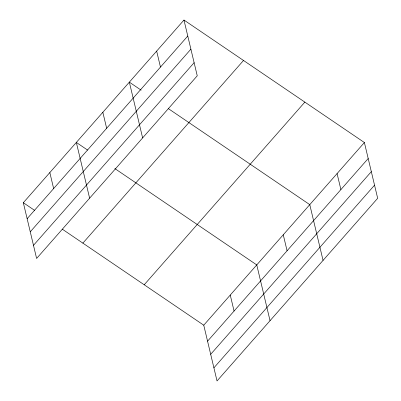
<?xml version="1.0" encoding="UTF-8"?>
<svg xmlns="http://www.w3.org/2000/svg" width="401" height="401" viewBox="0 0 401 401"><rect width="100%" height="100%" fill="white"/><g stroke="black" fill="none" stroke-linecap="round" stroke-linejoin="round"><path stroke-width="0.6" d="M183.969 20.05L197.247 75.804L36.611 258.465L23.328 202.711L183.969 20.05L364.389 142.535L377.672 198.289L217.031 380.95L203.753 325.196L62.335 229.192M27.138 218.695L187.773 36.035M30.26 231.818L190.901 49.158M33.483 245.342L194.124 62.681M82.867 243.131L243.507 60.471M144.21 284.775L304.85 102.115M203.753 325.196L364.389 142.535M207.558 341.186L368.198 158.525M210.685 354.309L371.326 171.648M213.908 367.827L374.549 185.167M141.152 90.17L129.348 82.155L142.631 137.909M168.36 108.636L309.772 204.64L323.056 260.394M87.629 150.099L76.34 142.43L89.618 198.184M114.831 168.565L256.76 264.921L270.043 320.675M23.328 202.711L34.621 210.375M337.081 173.588L340.89 189.578M283.266 234.78L287.076 250.765M230.254 295.056L234.064 311.046M156.656 51.102L160.465 67.087M102.841 112.295L106.651 128.28M49.834 172.57L53.639 188.56"/></g></svg>
